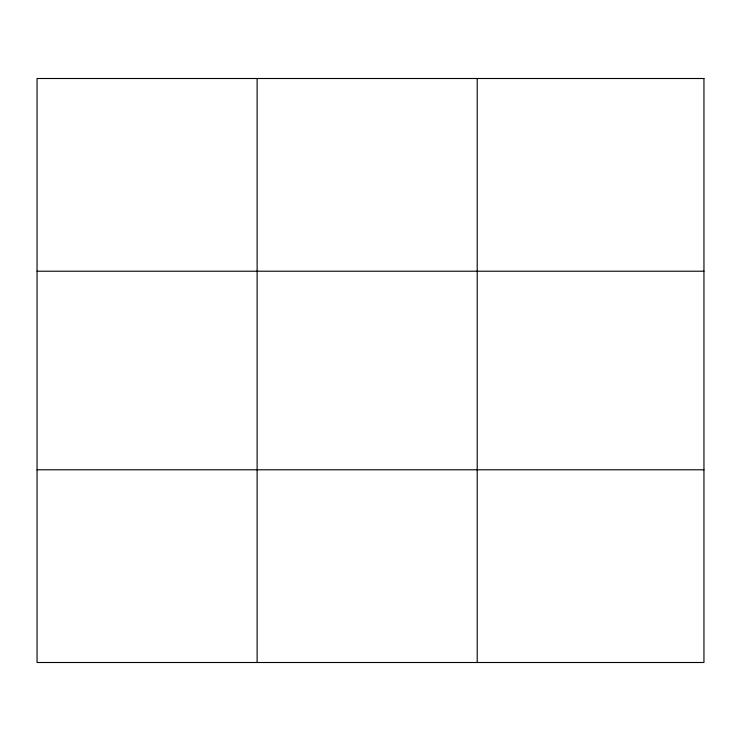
<?xml version="1.0" encoding="UTF-8"?>
<svg xmlns="http://www.w3.org/2000/svg" width="741" height="741" viewBox="0 0 741 741"><rect width="100%" height="100%" fill="white"/><g stroke="black" fill="none" stroke-linecap="round" stroke-linejoin="round"><path stroke-width="1.11" d="M257.127 78.5L257.127 662.5M477.204 78.5L477.204 662.5M37.05 271.215L703.95 271.215M37.05 469.785L703.95 469.785M703.95 78.5L703.95 662.5L37.05 662.5L37.05 78.5L703.95 78.5"/></g></svg>
